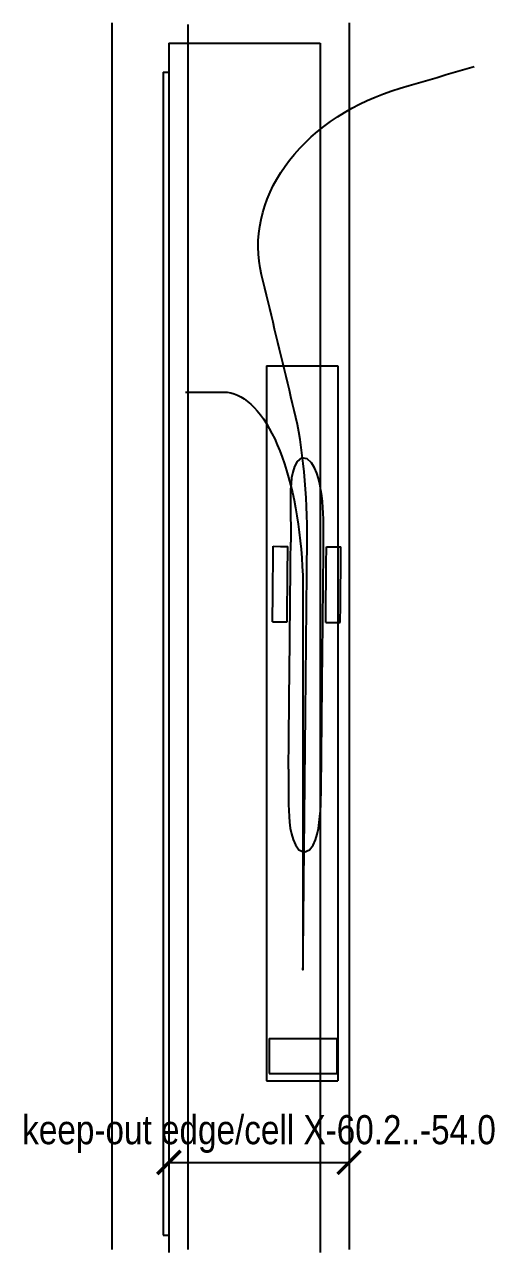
# Model space of a CAD drawing. Header units: metres. Extents: x -65 to 62, y -60 to 37.
# Drawn here: x -65.17 to -48.99, y -27.43 to 14.65 of the extents above; entities that cross this region are included whole.
import ezdxf

# ---------------------------------------------------------------- set-up
doc = ezdxf.new("R2010")
doc.units = ezdxf.units.M
for name, color, linetype in [('AL_Z1.6', 7, 'Continuous'), ('Clip_Slack_Post_B', 7, 'Continuous'), ('Clip_Slack_Saddle_', 7, 'Continuous'), ('COAX_CL_XY', 7, 'Continuous'), ('COAX_CUT', 7, 'Continuous'), ('Vol_Ant_LTE_Main_F', 7, 'Continuous'), ('Vol_Ant_LTE_Main_K', 7, 'Continuous'), ('Vol_Battery', 7, 'Continuous'), ('Vol_Coax_SlackZone', 7, 'Continuous')]:
    doc.layers.add(name, color=color, linetype=linetype)
doc.styles.add('OpenSansCondensed-Light', font='OpenSansCondensed-Light.ttf')
doc.dimstyles.new('EZDXF', dxfattribs={"dimtxt": 0.25, "dimasz": 0.175, "dimexe": 0.375, "dimexo": 0.125, "dimgap": 0.1, "dimtad": 1, "dimlfac": 100, "dimzin": 12, "dimdsep": 46, "dimtxsty": 'OpenSansCondensed-Light', "dimblk": 'ARCHTICK', "dimcen": 2.5, "dimazin": 3, "dimtfac": 0.5, "dimtmove": 2, "dimatfit": 3})

# ---------------------------------------------------------------- blocks, each defined once
blk = doc.blocks.new('_ARCHTICK')
at = {"color": 0, "linetype": 'BYBLOCK', "const_width": 0.15}
blk.add_lwpolyline([(-0.5, -0.5), (0.5, 0.5)], dxfattribs=at)

msp = doc.modelspace()

# ---------------------------------------------------------------- linework, layer by layer
at = {"layer": 'AL_Z1.6'}
for points in [[(-62.1533, -27.5), (-62.1533, -27.3), (-62.1533, -27.1), (-62.1533, -26.9), (-62.1533, -26.7), (-62.1533, -26.5), (-62.1533, -26.3), (-62.1533, -26.1), (-62.1533, -25.9), (-62.1533, -25.7), (-62.1533, -25.5), (-62.1533, -25.3), (-62.1533, -25.1), (-62.1533, -24.9), (-62.1533, -24.7), (-62.1533, -24.5), (-62.1533, -24.3), (-62.1533, -24.1), (-62.1533, -23.9), (-62.1533, -23.7), (-62.1533, -23.5), (-62.1533, -23.3), (-62.1533, -23.1), (-62.1533, -22.9), (-62.1533, -22.7), (-62.1533, -22.5), (-62.1533, -22.3), (-62.1533, -22.1), (-62.1533, -21.9), (-62.1533, -21.7), (-62.1533, -21.5), (-62.1533, -21.3), (-62.1533, -21.1), (-62.1533, -20.9), (-62.1533, -20.7), (-62.1533, -20.5), (-62.1533, -20.3), (-62.1533, -20.1), (-62.1533, -19.9), (-62.1533, -19.7), (-62.1533, -19.5), (-62.1533, -19.3), (-62.1533, -19.1), (-62.1533, -18.9), (-62.1533, -18.7), (-62.1533, -18.5), (-62.1533, -18.3), (-62.1533, -18.1), (-62.1533, -17.9), (-62.1533, -17.7), (-62.1533, -17.5), (-62.1533, -17.3), (-62.1533, -17.1), (-62.1533, -16.9), (-62.1533, -16.7), (-62.1533, -16.5), (-62.1533, -16.3), (-62.1533, -16.1), (-62.1533, -15.9), (-62.1533, -15.7), (-62.1533, -15.5), (-62.1533, -15.3), (-62.1533, -15.1), (-62.1533, -14.9), (-62.1533, -14.7), (-62.1533, -14.5), (-62.1533, -14.3), (-62.1533, -14.1), (-62.1533, -13.9), (-62.1533, -13.7), (-62.1533, -13.5), (-62.1533, -13.3), (-62.1533, -13.1), (-62.1533, -12.9), (-62.1533, -12.7), (-62.1533, -12.5), (-62.1533, -12.3), (-62.1533, -12.1), (-62.1533, -11.9), (-62.1533, -11.7), (-62.1533, -11.5), (-62.1533, -11.3), (-62.1533, -11.1), (-62.1533, -10.9), (-62.1533, -10.7), (-62.1533, -10.5), (-62.1533, -10.3), (-62.1533, -10.1), (-62.1533, -9.9), (-62.1533, -9.7), (-62.1533, -9.5), (-62.1533, -9.3), (-62.1533, -9.1), (-62.1533, -8.9), (-62.1533, -8.7), (-62.1533, -8.5), (-62.1533, -8.3), (-62.1533, -8.1), (-62.1533, -7.9), (-62.1533, -7.7), (-62.1533, -7.5), (-62.1533, -7.3), (-62.1533, -7.1), (-62.1533, -6.9), (-62.1533, -6.7), (-62.1533, -6.5), (-62.1533, -6.3), (-62.1533, -6.1), (-62.1533, -5.9), (-62.1533, -5.7), (-62.1533, -5.5), (-62.1533, -5.3), (-62.1533, -5.1), (-62.1533, -4.9), (-62.1533, -4.7), (-62.1533, -4.5), (-62.1533, -4.3), (-62.1533, -4.1), (-62.1533, -3.9), (-62.1533, -3.7), (-62.1533, -3.5), (-62.1533, -3.3), (-62.1533, -3.1), (-62.1533, -2.9), (-62.1533, -2.7), (-62.1533, -2.5), (-62.1533, -2.3), (-62.1533, -2.1), (-62.1533, -1.9), (-62.1533, -1.7), (-62.1533, -1.5), (-62.1533, -1.3), (-62.1533, -1.1), (-62.1533, -0.9), (-62.1533, -0.7), (-62.1533, -0.5), (-62.1533, -0.3), (-62.1533, -0.1), (-62.1533, 0.1), (-62.1533, 0.3), (-62.1533, 0.5), (-62.1533, 0.7), (-62.1533, 0.9), (-62.1533, 1.1), (-62.1533, 1.3), (-62.1533, 1.5), (-62.1533, 1.7), (-62.1533, 1.9), (-62.1533, 2.1), (-62.1533, 2.3), (-62.1533, 2.5), (-62.1533, 2.7), (-62.1533, 2.9), (-62.1533, 3.1), (-62.1533, 3.3), (-62.1533, 3.5), (-62.1533, 3.7), (-62.1533, 3.9), (-62.1533, 4.1), (-62.1533, 4.3), (-62.1533, 4.5), (-62.1533, 4.7), (-62.1533, 4.9), (-62.1533, 5.1), (-62.1533, 5.3), (-62.1533, 5.5), (-62.1533, 5.7), (-62.1533, 5.9), (-62.1533, 6.1), (-62.1533, 6.3), (-62.1533, 6.5), (-62.1533, 6.7), (-62.1533, 6.9), (-62.1533, 7.1), (-62.1533, 7.3), (-62.1533, 7.5), (-62.1533, 7.7), (-62.1533, 7.9), (-62.1533, 8.1), (-62.1533, 8.3), (-62.1533, 8.5), (-62.1533, 8.7), (-62.1533, 8.9), (-62.1533, 9.1), (-62.1533, 9.3), (-62.1533, 9.5), (-62.1533, 9.7), (-62.1533, 9.9), (-62.1533, 10.1), (-62.1533, 10.3), (-62.1533, 10.5), (-62.1533, 10.7), (-62.1533, 10.9), (-62.1533, 11.1), (-62.1533, 11.3), (-62.1533, 11.5), (-62.1533, 11.7), (-62.1533, 11.9), (-62.1533, 12.1), (-62.1533, 12.3), (-62.1533, 12.5), (-62.1533, 12.7), (-62.1533, 12.9), (-62.1533, 13.1), (-62.1533, 13.3), (-62.1533, 13.5), (-62.1533, 13.7), (-62.1533, 13.9), (-62.1533, 14.1), (-62.1533, 14.3), (-62.1533, 14.5), (-62.1533, 14.7)], [(-59.53852, -27.49289), (-59.53852, -27.29221), (-59.53852, -27.09153), (-59.53852, -26.89085), (-59.53852, -26.69017), (-59.53852, -26.4895), (-59.53852, -26.28882), (-59.53852, -26.08814), (-59.53852, -25.88746), (-59.53852, -25.68678), (-59.53852, -25.48611), (-59.53852, -25.28543), (-59.53852, -25.08475), (-59.53852, -24.88407), (-59.53852, -24.68339), (-59.53852, -24.48272), (-59.53852, -24.28204), (-59.53852, -24.08136), (-59.53852, -23.88068), (-59.53852, -23.68), (-59.53852, -23.47933), (-59.53852, -23.27865), (-59.53852, -23.07797), (-59.53852, -22.87729), (-59.53852, -22.67661), (-59.53852, -22.47594), (-59.53852, -22.27526), (-59.53852, -22.07458), (-59.53852, -21.8739), (-59.53852, -21.67322), (-59.53852, -21.47255), (-59.53852, -21.27187), (-59.53852, -21.07119), (-59.53852, -20.87051), (-59.53852, -20.66983), (-59.53852, -20.46916), (-59.53852, -20.26848), (-59.53852, -20.0678), (-59.53852, -19.86712), (-59.53852, -19.66644), (-59.53852, -19.46577), (-59.53852, -19.26509), (-59.53852, -19.06441), (-59.53852, -18.86373), (-59.53852, -18.66305), (-59.53852, -18.46238), (-59.53852, -18.2617), (-59.53852, -18.06102), (-59.53852, -17.86034), (-59.53852, -17.65966), (-59.53852, -17.45899), (-59.53852, -17.25831), (-59.53852, -17.05763), (-59.53852, -16.85695), (-59.53852, -16.65627), (-59.53852, -16.4556), (-59.53852, -16.25492), (-59.53852, -16.05424), (-59.53852, -15.85356), (-59.53852, -15.65288), (-59.53852, -15.45221), (-59.53852, -15.25153), (-59.53852, -15.05085), (-59.53852, -14.85017), (-59.53852, -14.64949), (-59.53852, -14.44882), (-59.53852, -14.24814), (-59.53852, -14.04746), (-59.53852, -13.84678), (-59.53852, -13.6461), (-59.53852, -13.44543), (-59.53852, -13.24475), (-59.53852, -13.04407), (-59.53852, -12.84339), (-59.53852, -12.64271), (-59.53852, -12.44204), (-59.53852, -12.24136), (-59.53852, -12.04068), (-59.53852, -11.84), (-59.53852, -11.63932), (-59.53852, -11.43865), (-59.53852, -11.23797), (-59.53852, -11.03729), (-59.53852, -10.83661), (-59.53852, -10.63593), (-59.53852, -10.43526), (-59.53852, -10.23458), (-59.53852, -10.0339), (-59.53852, -9.83322), (-59.53852, -9.63254), (-59.53852, -9.43187), (-59.53852, -9.23119), (-59.53852, -9.03051), (-59.53852, -8.82983), (-59.53852, -8.62915), (-59.53852, -8.42848), (-59.53852, -8.2278), (-59.53852, -8.02712), (-59.53852, -7.82644), (-59.53852, -7.62576), (-59.53852, -7.42509), (-59.53852, -7.22441), (-59.53852, -7.02373), (-59.53852, -6.82305), (-59.53852, -6.62237), (-59.53852, -6.4217), (-59.53852, -6.22102), (-59.53852, -6.02034), (-59.53852, -5.81966), (-59.53852, -5.61898), (-59.53852, -5.41831), (-59.53852, -5.21763), (-59.53852, -5.01695), (-59.53852, -4.81627), (-59.53852, -4.61559), (-59.53852, -4.41492), (-59.53852, -4.21424), (-59.53852, -4.01356), (-59.53852, -3.81288), (-59.53852, -3.6122), (-59.53852, -3.41153), (-59.53852, -3.21085), (-59.53852, -3.01017), (-59.53852, -2.80949), (-59.53852, -2.60881), (-59.53852, -2.40814), (-59.53852, -2.20746), (-59.53852, -2.00678), (-59.53852, -1.8061), (-59.53852, -1.60542), (-59.53852, -1.40475), (-59.53852, -1.20407), (-59.53852, -1.00339), (-59.53852, -0.80271), (-59.53852, -0.60203), (-59.53852, -0.40136), (-59.53852, -0.20068), (-59.53852, 0), (-59.53852, 0.20068), (-59.53852, 0.40136), (-59.53852, 0.60203), (-59.53852, 0.80271), (-59.53852, 1.00339), (-59.53852, 1.20407), (-59.53852, 1.40475), (-59.53852, 1.60542), (-59.53852, 1.8061), (-59.53852, 2.00678), (-59.53852, 2.20746), (-59.53852, 2.40814), (-59.53852, 2.60881), (-59.53852, 2.80949), (-59.53852, 3.01017), (-59.53852, 3.21085), (-59.53852, 3.41153), (-59.53852, 3.6122), (-59.53852, 3.81288), (-59.53852, 4.01356), (-59.53852, 4.21424), (-59.53852, 4.41492), (-59.53852, 4.61559), (-59.53852, 4.81627), (-59.53852, 5.01695), (-59.53852, 5.21763), (-59.53852, 5.41831), (-59.53852, 5.61898), (-59.53852, 5.81966), (-59.53852, 6.02034), (-59.53852, 6.22102), (-59.53852, 6.4217), (-59.53852, 6.62237), (-59.53852, 6.82305), (-59.53852, 7.02373), (-59.53852, 7.22441), (-59.53852, 7.42509), (-59.53852, 7.62576), (-59.53852, 7.82644), (-59.53852, 8.02712), (-59.53852, 8.2278), (-59.53852, 8.42848), (-59.53852, 8.62915), (-59.53852, 8.82983), (-59.53852, 9.03051), (-59.53852, 9.23119), (-59.53852, 9.43187), (-59.53852, 9.63254), (-59.53852, 9.83322), (-59.53852, 10.0339), (-59.53852, 10.23458), (-59.53852, 10.43526), (-59.53852, 10.63593), (-59.53852, 10.83661), (-59.53852, 11.03729), (-59.53852, 11.23797), (-59.53852, 11.43865), (-59.53852, 11.63932), (-59.53852, 11.84), (-59.53852, 12.04068), (-59.53852, 12.24136), (-59.53852, 12.44204), (-59.53852, 12.64271), (-59.53852, 12.84339), (-59.53852, 13.04407), (-59.53852, 13.24475), (-59.53852, 13.44543), (-59.53852, 13.6461), (-59.53852, 13.84678), (-59.53852, 14.04746), (-59.53852, 14.24814), (-59.53852, 14.44882), (-59.53852, 14.64949)]]:
    msp.add_lwpolyline(points, dxfattribs=at)
at = {"layer": 'Clip_Slack_Post_B'}
for points in [[(-56.7524, -20.2408), (-56.7524, -20.4808), (-56.7524, -20.7208), (-56.7524, -20.9608), (-56.7524, -21.2008), (-56.7524, -21.4408)], [(-56.7524, -20.2408), (-56.54058, -20.2408), (-56.32876, -20.2408), (-56.11695, -20.2408), (-55.90513, -20.2408), (-55.69331, -20.2408), (-55.48149, -20.2408), (-55.26967, -20.2408), (-55.05785, -20.2408), (-54.84604, -20.2408), (-54.63422, -20.2408), (-54.4224, -20.2408)], [(-54.4224, -20.2408), (-54.4224, -20.4808), (-54.4224, -20.7208), (-54.4224, -20.9608), (-54.4224, -21.2008), (-54.4224, -21.4408)], [(-56.7524, -21.4408), (-56.54058, -21.4408), (-56.32876, -21.4408), (-56.11695, -21.4408), (-55.90513, -21.4408), (-55.69331, -21.4408), (-55.48149, -21.4408), (-55.26967, -21.4408), (-55.05785, -21.4408), (-54.84604, -21.4408), (-54.63422, -21.4408), (-54.4224, -21.4408)]]:
    msp.add_lwpolyline(points, dxfattribs=at)
at = {"layer": 'Clip_Slack_Saddle_'}
for points in [[(-56.63509, -5.90442), (-56.63313, -5.70443), (-56.63117, -5.50444), (-56.62921, -5.30445), (-56.62725, -5.10446), (-56.62529, -4.90447), (-56.62333, -4.70448), (-56.62137, -4.50449), (-56.61941, -4.3045), (-56.61745, -4.10451), (-56.61549, -3.90452), (-56.61353, -3.70453), (-56.61157, -3.50454), (-56.60961, -3.30455)], [(-56.60961, -3.30455), (-56.35962, -3.307), (-56.10963, -3.30945)], [(-56.13512, -5.90932), (-56.13316, -5.70933), (-56.1312, -5.50934), (-56.12924, -5.30935), (-56.12728, -5.10936), (-56.12532, -4.90937), (-56.12335, -4.70938), (-56.12139, -4.50939), (-56.11943, -4.3094), (-56.11747, -4.10941), (-56.11551, -3.90942), (-56.11355, -3.70943), (-56.11159, -3.50944), (-56.10963, -3.30945)], [(-54.80518, -5.92236), (-54.80322, -5.72237), (-54.80126, -5.52238), (-54.7993, -5.32239), (-54.79734, -5.1224), (-54.79538, -4.92241), (-54.79342, -4.72242), (-54.79146, -4.52243), (-54.7895, -4.32244), (-54.78754, -4.12245), (-54.78558, -3.92246), (-54.78362, -3.72247), (-54.78165, -3.52248), (-54.77969, -3.32249)], [(-54.77969, -3.32249), (-54.52971, -3.32494), (-54.27972, -3.32739)], [(-54.30521, -5.92726), (-54.30325, -5.72727), (-54.30129, -5.52728), (-54.29932, -5.32729), (-54.29736, -5.1273), (-54.2954, -4.92731), (-54.29344, -4.72732), (-54.29148, -4.52733), (-54.28952, -4.32734), (-54.28756, -4.12735), (-54.2856, -3.92736), (-54.28364, -3.72737), (-54.28168, -3.52738), (-54.27972, -3.32739)], [(-56.63509, -5.90442), (-56.38511, -5.90687), (-56.13512, -5.90932)], [(-54.80518, -5.92236), (-54.55519, -5.92481), (-54.30521, -5.92726)]]:
    msp.add_lwpolyline(points, dxfattribs=at)
at = {"layer": 'COAX_CL_XY'}
msp.add_lwpolyline([(-59.63, 2), (-59.51031, 2), (-59.39062, 2), (-59.27094, 2), (-59.15125, 2), (-59.03156, 2), (-58.91187, 2), (-58.79218, 2), (-58.6725, 2), (-58.55281, 2), (-58.43312, 2), (-58.31343, 2), (-58.19453, 1.99343), (-58.07584, 1.97374), (-57.95761, 1.94097), (-57.84006, 1.89517), (-57.72341, 1.83644), (-57.60788, 1.76489), (-57.4937, 1.68065), (-57.38107, 1.58388), (-57.27023, 1.47477), (-57.16136, 1.35352), (-57.05469, 1.22037), (-56.95042, 1.07558), (-56.84874, 0.9194), (-56.74984, 0.75215), (-56.65393, 0.57414), (-56.56117, 0.38571), (-56.47175, 0.18721), (-56.38584, -0.02096), (-56.30359, -0.23843), (-56.22517, -0.46477), (-56.15073, -0.69955), (-56.0804, -0.94232), (-56.01432, -1.19263), (-55.95262, -1.45), (-55.89541, -1.71393), (-55.84281, -1.98393), (-55.79491, -2.25948), (-55.7518, -2.54006), (-55.71357, -2.82513), (-55.68029, -3.11415), (-55.65202, -3.40657), (-55.62881, -3.70183), (-55.61072, -3.99937), (-55.59777, -4.29863), (-55.58999, -4.59903), (-55.5874, -4.9), (-55.5874, -5.20379), (-55.5874, -5.50758), (-55.5874, -5.81137), (-55.5874, -6.11516), (-55.5874, -6.41895), (-55.5874, -6.72274), (-55.5874, -7.02653), (-55.5874, -7.33032), (-55.5874, -7.63411), (-55.5874, -7.9379), (-55.5874, -8.24169), (-55.5874, -8.54548), (-55.5874, -8.84927), (-55.5874, -9.15306), (-55.5874, -9.45685), (-55.5874, -9.76064), (-55.5874, -10.06443), (-55.5874, -10.36822), (-55.5874, -10.67201), (-55.5874, -10.9758), (-55.5874, -11.27677), (-55.5874, -11.57717), (-55.5874, -11.87643), (-55.5874, -12.17397), (-55.5874, -12.46923), (-55.5874, -12.76165), (-55.5874, -13.05067), (-55.5874, -13.33574), (-55.5874, -13.61632), (-55.5874, -13.89187), (-55.5874, -14.16187), (-55.5874, -14.4258), (-55.5874, -14.68317), (-55.5874, -14.93348), (-55.5874, -15.17625), (-55.5874, -15.41103), (-55.5874, -15.63737), (-55.5874, -15.85484), (-55.5874, -16.06301), (-55.5874, -16.26151), (-55.5874, -16.44994), (-55.5874, -16.62795), (-55.5874, -16.7952), (-55.5874, -16.95138), (-55.5874, -17.09617), (-55.5874, -17.22932), (-55.5874, -17.35057), (-55.5874, -17.45968), (-55.5874, -17.55645), (-55.5874, -17.64069), (-55.5874, -17.71224), (-55.5874, -17.77097), (-55.5874, -17.81677), (-55.5874, -17.84954), (-55.5874, -17.86923), (-55.5874, -17.8758), (-55.5874, -17.8758), (-55.58734, -17.86923), (-55.58714, -17.84954), (-55.58682, -17.81677), (-55.58637, -17.77098), (-55.5858, -17.71225), (-55.5851, -17.6407), (-55.58427, -17.55646), (-55.58332, -17.4597), (-55.58225, -17.35059), (-55.58106, -17.22935), (-55.57976, -17.09621), (-55.57834, -16.95142), (-55.57681, -16.79525), (-55.57517, -16.62801), (-55.57342, -16.45001), (-55.57157, -16.26158), (-55.56963, -16.0631), (-55.56759, -15.85493), (-55.56546, -15.63748), (-55.56324, -15.41115), (-55.56094, -15.17638), (-55.55856, -14.93362), (-55.5561, -14.68332), (-55.55358, -14.42597), (-55.55099, -14.16204), (-55.54835, -13.89206), (-55.54564, -13.61652), (-55.54289, -13.33596), (-55.5401, -13.0509), (-55.53727, -12.7619), (-55.5344, -12.46949), (-55.5315, -12.17425), (-55.52859, -11.87672), (-55.52565, -11.57748), (-55.52271, -11.27709), (-55.51976, -10.97613), (-55.51681, -10.6757), (-55.51387, -10.37526), (-55.51092, -10.07483), (-55.50798, -9.7744), (-55.50503, -9.47396), (-55.50209, -9.17353), (-55.49914, -8.87309), (-55.4962, -8.57266), (-55.49325, -8.27223), (-55.49031, -7.97179), (-55.48736, -7.67136), (-55.48442, -7.37092), (-55.48147, -7.07049), (-55.47852, -6.77006), (-55.47558, -6.46962), (-55.47263, -6.16919), (-55.46969, -5.86875), (-55.46674, -5.56832), (-55.4638, -5.26789), (-55.46085, -4.96745), (-55.45791, -4.66702), (-55.45496, -4.36658), (-55.45202, -4.06615), (-55.44907, -3.76572), (-55.44613, -3.46528), (-55.44318, -3.16485), (-55.44215, -2.85645), (-55.44511, -2.54863), (-55.45205, -2.24201), (-55.46297, -1.93719), (-55.47783, -1.63478), (-55.4966, -1.33539), (-55.51926, -1.03962), (-55.54575, -0.74806), (-55.57603, -0.46129), (-55.61003, -0.17988), (-55.64768, 0.0956), (-55.6889, 0.3646), (-55.73363, 0.62659), (-55.78176, 0.88104), (-55.8332, 1.12744), (-55.88785, 1.3653), (-55.94411, 1.59892), (-56.00038, 1.83254), (-56.05664, 2.06617), (-56.1129, 2.29979), (-56.16916, 2.53341), (-56.22543, 2.76703), (-56.28169, 3.00065), (-56.33795, 3.23427), (-56.39421, 3.46789), (-56.45048, 3.70152), (-56.50674, 3.93514), (-56.563, 4.16876), (-56.61926, 4.40238), (-56.67553, 4.636), (-56.73179, 4.86962), (-56.78805, 5.10324), (-56.84431, 5.33687), (-56.90058, 5.57049), (-56.95684, 5.80411), (-57.0131, 6.03773), (-57.06215, 6.27023), (-57.09785, 6.50496), (-57.12014, 6.74147), (-57.12897, 6.97929), (-57.12433, 7.21796), (-57.10623, 7.45701), (-57.07469, 7.69597), (-57.02979, 7.93437), (-56.97161, 8.17174), (-56.90027, 8.40762), (-56.8159, 8.64155), (-56.71867, 8.87307), (-56.60877, 9.10171), (-56.48642, 9.32705), (-56.35186, 9.54863), (-56.20535, 9.76601), (-56.04717, 9.97878), (-55.87764, 10.18651), (-55.6971, 10.3888), (-55.50588, 10.58525), (-55.30438, 10.77548), (-55.09298, 10.95911), (-54.8721, 11.13578), (-54.64217, 11.30515), (-54.40365, 11.46689), (-54.15699, 11.62067), (-53.90269, 11.76619), (-53.64125, 11.90318), (-53.37317, 12.03135), (-53.09898, 12.15047), (-52.81922, 12.26029), (-52.53444, 12.36061), (-52.24519, 12.45122), (-51.92704, 12.54482), (-51.60889, 12.63841), (-51.29074, 12.73201), (-50.9726, 12.82561), (-50.65445, 12.91921), (-50.3363, 13.0128), (-50.01815, 13.1064), (-49.7, 13.2)], dxfattribs=at)
at = {"layer": 'COAX_CUT'}
for points in [[(-54.87821, -3.17039), (-54.87707, -2.96988), (-54.87767, -2.76937), (-54.88024, -2.56888), (-54.88515, -2.36843), (-54.89294, -2.16808), (-54.90429, -1.96789), (-54.92007, -1.76801), (-54.94132, -1.56864), (-54.96935, -1.37011), (-55.00581, -1.17296), (-55.05287, -0.97809), (-55.11361, -0.78706), (-55.19269, -0.60293), (-55.29806, -0.43269), (-55.44427, -0.29724), (-55.6367, -0.26793), (-55.79226, -0.38892), (-55.88486, -0.56609), (-55.94163, -0.75823), (-55.97716, -0.9555), (-55.99893, -1.1548), (-56.01135, -1.35491), (-56.01734, -1.55532), (-56.01899, -1.75582), (-56.0179, -1.95633), (-56.0153, -2.15682), (-56.01221, -2.35731), (-56.00942, -2.5578), (-56.00756, -2.7583), (-56.00704, -2.9588), (-56.00815, -3.15931)], [(-56.08473, -10.97059), (-56.08277, -10.7703), (-56.0808, -10.57001), (-56.07884, -10.36972), (-56.07688, -10.16944), (-56.07491, -9.96915), (-56.07295, -9.76886), (-56.07099, -9.56857), (-56.06902, -9.36828), (-56.06706, -9.16799), (-56.0651, -8.9677), (-56.06313, -8.76741), (-56.06117, -8.56712), (-56.05921, -8.36683), (-56.05724, -8.16654), (-56.05528, -7.96625), (-56.05332, -7.76596), (-56.05135, -7.56567), (-56.04939, -7.36538), (-56.04742, -7.1651), (-56.04546, -6.96481), (-56.0435, -6.76452), (-56.04153, -6.56423), (-56.03957, -6.36394), (-56.03761, -6.16365), (-56.03564, -5.96336), (-56.03368, -5.76307), (-56.03172, -5.56278), (-56.02975, -5.36249), (-56.02779, -5.1622), (-56.02583, -4.96191), (-56.02386, -4.76162), (-56.0219, -4.56133), (-56.01993, -4.36104), (-56.01797, -4.16076), (-56.01601, -3.96047), (-56.01404, -3.76018), (-56.01208, -3.55989), (-56.01012, -3.3596), (-56.00815, -3.15931)], [(-54.95479, -10.98167), (-54.95282, -10.78138), (-54.95086, -10.58109), (-54.9489, -10.3808), (-54.94693, -10.18051), (-54.94497, -9.98022), (-54.943, -9.77993), (-54.94104, -9.57964), (-54.93908, -9.37936), (-54.93711, -9.17907), (-54.93515, -8.97878), (-54.93319, -8.77849), (-54.93122, -8.5782), (-54.92926, -8.37791), (-54.9273, -8.17762), (-54.92533, -7.97733), (-54.92337, -7.77704), (-54.92141, -7.57675), (-54.91944, -7.37646), (-54.91748, -7.17617), (-54.91552, -6.97588), (-54.91355, -6.77559), (-54.91159, -6.5753), (-54.90962, -6.37502), (-54.90766, -6.17473), (-54.9057, -5.97444), (-54.90373, -5.77415), (-54.90177, -5.57386), (-54.89981, -5.37357), (-54.89784, -5.17328), (-54.89588, -4.97299), (-54.89392, -4.7727), (-54.89195, -4.57241), (-54.88999, -4.37212), (-54.88803, -4.17183), (-54.88606, -3.97154), (-54.8841, -3.77125), (-54.88214, -3.57096), (-54.88017, -3.37068), (-54.87821, -3.17039)], [(-56.08473, -10.97059), (-56.08672, -11.17379), (-56.08859, -11.37698), (-56.09007, -11.58018), (-56.09068, -11.78338), (-56.08977, -11.98658), (-56.08648, -12.18975), (-56.07974, -12.39284), (-56.0682, -12.59571), (-56.05016, -12.7981), (-56.02336, -12.9995), (-55.98466, -13.19894), (-55.92928, -13.39436), (-55.84913, -13.58084), (-55.7287, -13.74342), (-55.54769, -13.82489), (-55.36511, -13.74698), (-55.24152, -13.58679), (-55.15773, -13.40193), (-55.09852, -13.20763), (-55.05592, -13.00899), (-55.02518, -12.80814), (-55.00317, -12.60615), (-54.98766, -12.40355), (-54.97694, -12.20063), (-54.96967, -11.99756), (-54.96477, -11.79442), (-54.9614, -11.59124), (-54.9589, -11.38805), (-54.95679, -11.18486), (-54.95479, -10.98167)]]:
    msp.add_lwpolyline(points, dxfattribs=at)
at = {"layer": 'Vol_Ant_LTE_Main_F'}
for points in [[(-60.4, 13), (-60.4, 12.8), (-60.4, 12.6), (-60.4, 12.4), (-60.4, 12.2), (-60.4, 12), (-60.4, 11.8), (-60.4, 11.6), (-60.4, 11.4), (-60.4, 11.2), (-60.4, 11), (-60.4, 10.8), (-60.4, 10.6), (-60.4, 10.4), (-60.4, 10.2), (-60.4, 10), (-60.4, 9.8), (-60.4, 9.6), (-60.4, 9.4), (-60.4, 9.2), (-60.4, 9), (-60.4, 8.8), (-60.4, 8.6), (-60.4, 8.4), (-60.4, 8.2), (-60.4, 8), (-60.4, 7.8), (-60.4, 7.6), (-60.4, 7.4), (-60.4, 7.2), (-60.4, 7), (-60.4, 6.8), (-60.4, 6.6), (-60.4, 6.4), (-60.4, 6.2), (-60.4, 6), (-60.4, 5.8), (-60.4, 5.6), (-60.4, 5.4), (-60.4, 5.2), (-60.4, 5), (-60.4, 4.8), (-60.4, 4.6), (-60.4, 4.4), (-60.4, 4.2), (-60.4, 4), (-60.4, 3.8), (-60.4, 3.6), (-60.4, 3.4), (-60.4, 3.2), (-60.4, 3), (-60.4, 2.8), (-60.4, 2.6), (-60.4, 2.4), (-60.4, 2.2), (-60.4, 2), (-60.4, 1.8), (-60.4, 1.6), (-60.4, 1.4), (-60.4, 1.2), (-60.4, 1), (-60.4, 0.8), (-60.4, 0.6), (-60.4, 0.4), (-60.4, 0.2), (-60.4, 0), (-60.4, -0.2), (-60.4, -0.4), (-60.4, -0.6), (-60.4, -0.8), (-60.4, -1), (-60.4, -1.2), (-60.4, -1.4), (-60.4, -1.6), (-60.4, -1.8), (-60.4, -2), (-60.4, -2.2), (-60.4, -2.4), (-60.4, -2.6), (-60.4, -2.8), (-60.4, -3), (-60.4, -3.2), (-60.4, -3.4), (-60.4, -3.6), (-60.4, -3.8), (-60.4, -4), (-60.4, -4.2), (-60.4, -4.4), (-60.4, -4.6), (-60.4, -4.8), (-60.4, -5), (-60.4, -5.2), (-60.4, -5.4), (-60.4, -5.6), (-60.4, -5.8), (-60.4, -6), (-60.4, -6.2), (-60.4, -6.4), (-60.4, -6.6), (-60.4, -6.8), (-60.4, -7), (-60.4, -7.2), (-60.4, -7.4), (-60.4, -7.6), (-60.4, -7.8), (-60.4, -8), (-60.4, -8.2), (-60.4, -8.4), (-60.4, -8.6), (-60.4, -8.8), (-60.4, -9), (-60.4, -9.2), (-60.4, -9.4), (-60.4, -9.6), (-60.4, -9.8), (-60.4, -10), (-60.4, -10.2), (-60.4, -10.4), (-60.4, -10.6), (-60.4, -10.8), (-60.4, -11), (-60.4, -11.2), (-60.4, -11.4), (-60.4, -11.6), (-60.4, -11.8), (-60.4, -12), (-60.4, -12.2), (-60.4, -12.4), (-60.4, -12.6), (-60.4, -12.8), (-60.4, -13), (-60.4, -13.2), (-60.4, -13.4), (-60.4, -13.6), (-60.4, -13.8), (-60.4, -14), (-60.4, -14.2), (-60.4, -14.4), (-60.4, -14.6), (-60.4, -14.8), (-60.4, -15), (-60.4, -15.2), (-60.4, -15.4), (-60.4, -15.6), (-60.4, -15.8), (-60.4, -16), (-60.4, -16.2), (-60.4, -16.4), (-60.4, -16.6), (-60.4, -16.8), (-60.4, -17), (-60.4, -17.2), (-60.4, -17.4), (-60.4, -17.6), (-60.4, -17.8), (-60.4, -18), (-60.4, -18.2), (-60.4, -18.4), (-60.4, -18.6), (-60.4, -18.8), (-60.4, -19), (-60.4, -19.2), (-60.4, -19.4), (-60.4, -19.6), (-60.4, -19.8), (-60.4, -20), (-60.4, -20.2), (-60.4, -20.4), (-60.4, -20.6), (-60.4, -20.8), (-60.4, -21), (-60.4, -21.2), (-60.4, -21.4), (-60.4, -21.6), (-60.4, -21.8), (-60.4, -22), (-60.4, -22.2), (-60.4, -22.4), (-60.4, -22.6), (-60.4, -22.8), (-60.4, -23), (-60.4, -23.2), (-60.4, -23.4), (-60.4, -23.6), (-60.4, -23.8), (-60.4, -24), (-60.4, -24.2), (-60.4, -24.4), (-60.4, -24.6), (-60.4, -24.8), (-60.4, -25), (-60.4, -25.2), (-60.4, -25.4), (-60.4, -25.6), (-60.4, -25.8), (-60.4, -26), (-60.4, -26.2), (-60.4, -26.4), (-60.4, -26.6), (-60.4, -26.8), (-60.4, -27)], [(-60.4, 13), (-60.2, 13)], [(-60.2, 13), (-60.2, 12.8), (-60.2, 12.6), (-60.2, 12.4), (-60.2, 12.2), (-60.2, 12), (-60.2, 11.8), (-60.2, 11.6), (-60.2, 11.4), (-60.2, 11.2), (-60.2, 11), (-60.2, 10.8), (-60.2, 10.6), (-60.2, 10.4), (-60.2, 10.2), (-60.2, 10), (-60.2, 9.8), (-60.2, 9.6), (-60.2, 9.4), (-60.2, 9.2), (-60.2, 9), (-60.2, 8.8), (-60.2, 8.6), (-60.2, 8.4), (-60.2, 8.2), (-60.2, 8), (-60.2, 7.8), (-60.2, 7.6), (-60.2, 7.4), (-60.2, 7.2), (-60.2, 7), (-60.2, 6.8), (-60.2, 6.6), (-60.2, 6.4), (-60.2, 6.2), (-60.2, 6), (-60.2, 5.8), (-60.2, 5.6), (-60.2, 5.4), (-60.2, 5.2), (-60.2, 5), (-60.2, 4.8), (-60.2, 4.6), (-60.2, 4.4), (-60.2, 4.2), (-60.2, 4), (-60.2, 3.8), (-60.2, 3.6), (-60.2, 3.4), (-60.2, 3.2), (-60.2, 3), (-60.2, 2.8), (-60.2, 2.6), (-60.2, 2.4), (-60.2, 2.2), (-60.2, 2), (-60.2, 1.8), (-60.2, 1.6), (-60.2, 1.4), (-60.2, 1.2), (-60.2, 1), (-60.2, 0.8), (-60.2, 0.6), (-60.2, 0.4), (-60.2, 0.2), (-60.2, 0), (-60.2, -0.2), (-60.2, -0.4), (-60.2, -0.6), (-60.2, -0.8), (-60.2, -1), (-60.2, -1.2), (-60.2, -1.4), (-60.2, -1.6), (-60.2, -1.8), (-60.2, -2), (-60.2, -2.2), (-60.2, -2.4), (-60.2, -2.6), (-60.2, -2.8), (-60.2, -3), (-60.2, -3.2), (-60.2, -3.4), (-60.2, -3.6), (-60.2, -3.8), (-60.2, -4), (-60.2, -4.2), (-60.2, -4.4), (-60.2, -4.6), (-60.2, -4.8), (-60.2, -5), (-60.2, -5.2), (-60.2, -5.4), (-60.2, -5.6), (-60.2, -5.8), (-60.2, -6), (-60.2, -6.2), (-60.2, -6.4), (-60.2, -6.6), (-60.2, -6.8), (-60.2, -7), (-60.2, -7.2), (-60.2, -7.4), (-60.2, -7.6), (-60.2, -7.8), (-60.2, -8), (-60.2, -8.2), (-60.2, -8.4), (-60.2, -8.6), (-60.2, -8.8), (-60.2, -9), (-60.2, -9.2), (-60.2, -9.4), (-60.2, -9.6), (-60.2, -9.8), (-60.2, -10), (-60.2, -10.2), (-60.2, -10.4), (-60.2, -10.6), (-60.2, -10.8), (-60.2, -11), (-60.2, -11.2), (-60.2, -11.4), (-60.2, -11.6), (-60.2, -11.8), (-60.2, -12), (-60.2, -12.2), (-60.2, -12.4), (-60.2, -12.6), (-60.2, -12.8), (-60.2, -13), (-60.2, -13.2), (-60.2, -13.4), (-60.2, -13.6), (-60.2, -13.8), (-60.2, -14), (-60.2, -14.2), (-60.2, -14.4), (-60.2, -14.6), (-60.2, -14.8), (-60.2, -15), (-60.2, -15.2), (-60.2, -15.4), (-60.2, -15.6), (-60.2, -15.8), (-60.2, -16), (-60.2, -16.2), (-60.2, -16.4), (-60.2, -16.6), (-60.2, -16.8), (-60.2, -17), (-60.2, -17.2), (-60.2, -17.4), (-60.2, -17.6), (-60.2, -17.8), (-60.2, -18), (-60.2, -18.2), (-60.2, -18.4), (-60.2, -18.6), (-60.2, -18.8), (-60.2, -19), (-60.2, -19.2), (-60.2, -19.4), (-60.2, -19.6), (-60.2, -19.8), (-60.2, -20), (-60.2, -20.2), (-60.2, -20.4), (-60.2, -20.6), (-60.2, -20.8), (-60.2, -21), (-60.2, -21.2), (-60.2, -21.4), (-60.2, -21.6), (-60.2, -21.8), (-60.2, -22), (-60.2, -22.2), (-60.2, -22.4), (-60.2, -22.6), (-60.2, -22.8), (-60.2, -23), (-60.2, -23.2), (-60.2, -23.4), (-60.2, -23.6), (-60.2, -23.8), (-60.2, -24), (-60.2, -24.2), (-60.2, -24.4), (-60.2, -24.6), (-60.2, -24.8), (-60.2, -25), (-60.2, -25.2), (-60.2, -25.4), (-60.2, -25.6), (-60.2, -25.8), (-60.2, -26), (-60.2, -26.2), (-60.2, -26.4), (-60.2, -26.6), (-60.2, -26.8), (-60.2, -27)], [(-60.4, -27), (-60.2, -27)]]:
    msp.add_lwpolyline(points, dxfattribs=at)
at = {"layer": 'Vol_Ant_LTE_Main_K'}
for points in [[(-60.2, 14), (-60.2, 13.8), (-60.2, 13.6), (-60.2, 13.4), (-60.2, 13.2), (-60.2, 13), (-60.2, 12.8), (-60.2, 12.6), (-60.2, 12.4), (-60.2, 12.2), (-60.2, 12), (-60.2, 11.8), (-60.2, 11.6), (-60.2, 11.4), (-60.2, 11.2), (-60.2, 11), (-60.2, 10.8), (-60.2, 10.6), (-60.2, 10.4), (-60.2, 10.2), (-60.2, 10), (-60.2, 9.8), (-60.2, 9.6), (-60.2, 9.4), (-60.2, 9.2), (-60.2, 9), (-60.2, 8.8), (-60.2, 8.6), (-60.2, 8.4), (-60.2, 8.2), (-60.2, 8), (-60.2, 7.8), (-60.2, 7.6), (-60.2, 7.4), (-60.2, 7.2), (-60.2, 7), (-60.2, 6.8), (-60.2, 6.6), (-60.2, 6.4), (-60.2, 6.2), (-60.2, 6), (-60.2, 5.8), (-60.2, 5.6), (-60.2, 5.4), (-60.2, 5.2), (-60.2, 5), (-60.2, 4.8), (-60.2, 4.6), (-60.2, 4.4), (-60.2, 4.2), (-60.2, 4), (-60.2, 3.8), (-60.2, 3.6), (-60.2, 3.4), (-60.2, 3.2), (-60.2, 3), (-60.2, 2.8), (-60.2, 2.6), (-60.2, 2.4), (-60.2, 2.2), (-60.2, 2), (-60.2, 1.8), (-60.2, 1.6), (-60.2, 1.4), (-60.2, 1.2), (-60.2, 1), (-60.2, 0.8), (-60.2, 0.6), (-60.2, 0.4), (-60.2, 0.2), (-60.2, 0), (-60.2, -0.2), (-60.2, -0.4), (-60.2, -0.6), (-60.2, -0.8), (-60.2, -1), (-60.2, -1.2), (-60.2, -1.4), (-60.2, -1.6), (-60.2, -1.8), (-60.2, -2), (-60.2, -2.2), (-60.2, -2.4), (-60.2, -2.6), (-60.2, -2.8), (-60.2, -3), (-60.2, -3.2), (-60.2, -3.4), (-60.2, -3.6), (-60.2, -3.8), (-60.2, -4), (-60.2, -4.2), (-60.2, -4.4), (-60.2, -4.6), (-60.2, -4.8), (-60.2, -5), (-60.2, -5.2), (-60.2, -5.4), (-60.2, -5.6), (-60.2, -5.8), (-60.2, -6), (-60.2, -6.2), (-60.2, -6.4), (-60.2, -6.6), (-60.2, -6.8), (-60.2, -7), (-60.2, -7.2), (-60.2, -7.4), (-60.2, -7.6), (-60.2, -7.8), (-60.2, -8), (-60.2, -8.2), (-60.2, -8.4), (-60.2, -8.6), (-60.2, -8.8), (-60.2, -9), (-60.2, -9.2), (-60.2, -9.4), (-60.2, -9.6), (-60.2, -9.8), (-60.2, -10), (-60.2, -10.2), (-60.2, -10.4), (-60.2, -10.6), (-60.2, -10.8), (-60.2, -11), (-60.2, -11.2), (-60.2, -11.4), (-60.2, -11.6), (-60.2, -11.8), (-60.2, -12), (-60.2, -12.2), (-60.2, -12.4), (-60.2, -12.6), (-60.2, -12.8), (-60.2, -13), (-60.2, -13.2), (-60.2, -13.4), (-60.2, -13.6), (-60.2, -13.8), (-60.2, -14), (-60.2, -14.2), (-60.2, -14.4), (-60.2, -14.6), (-60.2, -14.8), (-60.2, -15), (-60.2, -15.2), (-60.2, -15.4), (-60.2, -15.6), (-60.2, -15.8), (-60.2, -16), (-60.2, -16.2), (-60.2, -16.4), (-60.2, -16.6), (-60.2, -16.8), (-60.2, -17), (-60.2, -17.2), (-60.2, -17.4), (-60.2, -17.6), (-60.2, -17.8), (-60.2, -18), (-60.2, -18.2), (-60.2, -18.4), (-60.2, -18.6), (-60.2, -18.8), (-60.2, -19), (-60.2, -19.2), (-60.2, -19.4), (-60.2, -19.6), (-60.2, -19.8), (-60.2, -20), (-60.2, -20.2), (-60.2, -20.4), (-60.2, -20.6), (-60.2, -20.8), (-60.2, -21), (-60.2, -21.2), (-60.2, -21.4), (-60.2, -21.6), (-60.2, -21.8), (-60.2, -22), (-60.2, -22.2), (-60.2, -22.4), (-60.2, -22.6), (-60.2, -22.8), (-60.2, -23), (-60.2, -23.2), (-60.2, -23.4), (-60.2, -23.6), (-60.2, -23.8), (-60.2, -24), (-60.2, -24.2), (-60.2, -24.4), (-60.2, -24.6), (-60.2, -24.8), (-60.2, -25), (-60.2, -25.2), (-60.2, -25.4), (-60.2, -25.6), (-60.2, -25.8), (-60.2, -26), (-60.2, -26.2), (-60.2, -26.4), (-60.2, -26.6), (-60.2, -26.8), (-60.2, -27), (-60.2, -27.2), (-60.2, -27.4), (-60.2, -27.6)], [(-60.2, 14), (-60, 14), (-59.8, 14), (-59.6, 14), (-59.4, 14), (-59.2, 14), (-59, 14), (-58.8, 14), (-58.6, 14), (-58.4, 14), (-58.2, 14), (-58, 14), (-57.8, 14), (-57.6, 14), (-57.4, 14), (-57.2, 14), (-57, 14), (-56.8, 14), (-56.6, 14), (-56.4, 14), (-56.2, 14), (-56, 14), (-55.8, 14), (-55.6, 14), (-55.4, 14), (-55.2, 14), (-55, 14)], [(-55, 14), (-55, 13.8), (-55, 13.6), (-55, 13.4), (-55, 13.2), (-55, 13), (-55, 12.8), (-55, 12.6), (-55, 12.4), (-55, 12.2), (-55, 12), (-55, 11.8), (-55, 11.6), (-55, 11.4), (-55, 11.2), (-55, 11), (-55, 10.8), (-55, 10.6), (-55, 10.4), (-55, 10.2), (-55, 10), (-55, 9.8), (-55, 9.6), (-55, 9.4), (-55, 9.2), (-55, 9), (-55, 8.8), (-55, 8.6), (-55, 8.4), (-55, 8.2), (-55, 8), (-55, 7.8), (-55, 7.6), (-55, 7.4), (-55, 7.2), (-55, 7), (-55, 6.8), (-55, 6.6), (-55, 6.4), (-55, 6.2), (-55, 6), (-55, 5.8), (-55, 5.6), (-55, 5.4), (-55, 5.2), (-55, 5), (-55, 4.8), (-55, 4.6), (-55, 4.4), (-55, 4.2), (-55, 4), (-55, 3.8), (-55, 3.6), (-55, 3.4), (-55, 3.2), (-55, 3), (-55, 2.8), (-55, 2.6), (-55, 2.4), (-55, 2.2), (-55, 2), (-55, 1.8), (-55, 1.6), (-55, 1.4), (-55, 1.2), (-55, 1), (-55, 0.8), (-55, 0.6), (-55, 0.4), (-55, 0.2), (-55, 0), (-55, -0.2), (-55, -0.4), (-55, -0.6), (-55, -0.8), (-55, -1), (-55, -1.2), (-55, -1.4), (-55, -1.6), (-55, -1.8), (-55, -2), (-55, -2.2), (-55, -2.4), (-55, -2.6), (-55, -2.8), (-55, -3), (-55, -3.2), (-55, -3.4), (-55, -3.6), (-55, -3.8), (-55, -4), (-55, -4.2), (-55, -4.4), (-55, -4.6), (-55, -4.8), (-55, -5), (-55, -5.2), (-55, -5.4), (-55, -5.6), (-55, -5.8), (-55, -6), (-55, -6.2), (-55, -6.4), (-55, -6.6), (-55, -6.8), (-55, -7), (-55, -7.2), (-55, -7.4), (-55, -7.6), (-55, -7.8), (-55, -8), (-55, -8.2), (-55, -8.4), (-55, -8.6), (-55, -8.8), (-55, -9), (-55, -9.2), (-55, -9.4), (-55, -9.6), (-55, -9.8), (-55, -10), (-55, -10.2), (-55, -10.4), (-55, -10.6), (-55, -10.8), (-55, -11), (-55, -11.2), (-55, -11.4), (-55, -11.6), (-55, -11.8), (-55, -12), (-55, -12.2), (-55, -12.4), (-55, -12.6), (-55, -12.8), (-55, -13), (-55, -13.2), (-55, -13.4), (-55, -13.6), (-55, -13.8), (-55, -14), (-55, -14.2), (-55, -14.4), (-55, -14.6), (-55, -14.8), (-55, -15), (-55, -15.2), (-55, -15.4), (-55, -15.6), (-55, -15.8), (-55, -16), (-55, -16.2), (-55, -16.4), (-55, -16.6), (-55, -16.8), (-55, -17), (-55, -17.2), (-55, -17.4), (-55, -17.6), (-55, -17.8), (-55, -18), (-55, -18.2), (-55, -18.4), (-55, -18.6), (-55, -18.8), (-55, -19), (-55, -19.2), (-55, -19.4), (-55, -19.6), (-55, -19.8), (-55, -20), (-55, -20.2), (-55, -20.4), (-55, -20.6), (-55, -20.8), (-55, -21), (-55, -21.2), (-55, -21.4), (-55, -21.6), (-55, -21.8), (-55, -22), (-55, -22.2), (-55, -22.4), (-55, -22.6), (-55, -22.8), (-55, -23), (-55, -23.2), (-55, -23.4), (-55, -23.6), (-55, -23.8), (-55, -24), (-55, -24.2), (-55, -24.4), (-55, -24.6), (-55, -24.8), (-55, -25), (-55, -25.2), (-55, -25.4), (-55, -25.6), (-55, -25.8), (-55, -26), (-55, -26.2), (-55, -26.4), (-55, -26.6), (-55, -26.8), (-55, -27), (-55, -27.2), (-55, -27.4), (-55, -27.6)]]:
    msp.add_lwpolyline(points, dxfattribs=at)
at = {"layer": 'Vol_Battery'}
msp.add_lwpolyline([(-54, 14.7), (-54, 14.5), (-54, 14.3), (-54, 14.1), (-54, 13.9), (-54, 13.7), (-54, 13.5), (-54, 13.3), (-54, 13.1), (-54, 12.9), (-54, 12.7), (-54, 12.5), (-54, 12.3), (-54, 12.1), (-54, 11.9), (-54, 11.7), (-54, 11.5), (-54, 11.3), (-54, 11.1), (-54, 10.9), (-54, 10.7), (-54, 10.5), (-54, 10.3), (-54, 10.1), (-54, 9.9), (-54, 9.7), (-54, 9.5), (-54, 9.3), (-54, 9.1), (-54, 8.9), (-54, 8.7), (-54, 8.5), (-54, 8.3), (-54, 8.1), (-54, 7.9), (-54, 7.7), (-54, 7.5), (-54, 7.3), (-54, 7.1), (-54, 6.9), (-54, 6.7), (-54, 6.5), (-54, 6.3), (-54, 6.1), (-54, 5.9), (-54, 5.7), (-54, 5.5), (-54, 5.3), (-54, 5.1), (-54, 4.9), (-54, 4.7), (-54, 4.5), (-54, 4.3), (-54, 4.1), (-54, 3.9), (-54, 3.7), (-54, 3.5), (-54, 3.3), (-54, 3.1), (-54, 2.9), (-54, 2.7), (-54, 2.5), (-54, 2.3), (-54, 2.1), (-54, 1.9), (-54, 1.7), (-54, 1.5), (-54, 1.3), (-54, 1.1), (-54, 0.9), (-54, 0.7), (-54, 0.5), (-54, 0.3), (-54, 0.1), (-54, -0.1), (-54, -0.3), (-54, -0.5), (-54, -0.7), (-54, -0.9), (-54, -1.1), (-54, -1.3), (-54, -1.5), (-54, -1.7), (-54, -1.9), (-54, -2.1), (-54, -2.3), (-54, -2.5), (-54, -2.7), (-54, -2.9), (-54, -3.1), (-54, -3.3), (-54, -3.5), (-54, -3.7), (-54, -3.9), (-54, -4.1), (-54, -4.3), (-54, -4.5), (-54, -4.7), (-54, -4.9), (-54, -5.1), (-54, -5.3), (-54, -5.5), (-54, -5.7), (-54, -5.9), (-54, -6.1), (-54, -6.3), (-54, -6.5), (-54, -6.7), (-54, -6.9), (-54, -7.1), (-54, -7.3), (-54, -7.5), (-54, -7.7), (-54, -7.9), (-54, -8.1), (-54, -8.3), (-54, -8.5), (-54, -8.7), (-54, -8.9), (-54, -9.1), (-54, -9.3), (-54, -9.5), (-54, -9.7), (-54, -9.9), (-54, -10.1), (-54, -10.3), (-54, -10.5), (-54, -10.7), (-54, -10.9), (-54, -11.1), (-54, -11.3), (-54, -11.5), (-54, -11.7), (-54, -11.9), (-54, -12.1), (-54, -12.3), (-54, -12.5), (-54, -12.7), (-54, -12.9), (-54, -13.1), (-54, -13.3), (-54, -13.5), (-54, -13.7), (-54, -13.9), (-54, -14.1), (-54, -14.3), (-54, -14.5), (-54, -14.7), (-54, -14.9), (-54, -15.1), (-54, -15.3), (-54, -15.5), (-54, -15.7), (-54, -15.9), (-54, -16.1), (-54, -16.3), (-54, -16.5), (-54, -16.7), (-54, -16.9), (-54, -17.1), (-54, -17.3), (-54, -17.5), (-54, -17.7), (-54, -17.9), (-54, -18.1), (-54, -18.3), (-54, -18.5), (-54, -18.7), (-54, -18.9), (-54, -19.1), (-54, -19.3), (-54, -19.5), (-54, -19.7), (-54, -19.9), (-54, -20.1), (-54, -20.3), (-54, -20.5), (-54, -20.7), (-54, -20.9), (-54, -21.1), (-54, -21.3), (-54, -21.5), (-54, -21.7), (-54, -21.9), (-54, -22.1), (-54, -22.3), (-54, -22.5), (-54, -22.7), (-54, -22.9), (-54, -23.1), (-54, -23.3), (-54, -23.5), (-54, -23.7), (-54, -23.9), (-54, -24.1), (-54, -24.3), (-54, -24.5), (-54, -24.7), (-54, -24.9), (-54, -25.1), (-54, -25.3), (-54, -25.5), (-54, -25.7), (-54, -25.9), (-54, -26.1), (-54, -26.3), (-54, -26.5), (-54, -26.7), (-54, -26.9), (-54, -27.1), (-54, -27.3), (-54, -27.5)], dxfattribs=at)
at = {"layer": 'Vol_Coax_SlackZone'}
for points in [[(-56.8374, 2.9), (-56.8374, 2.69844), (-56.8374, 2.49687), (-56.8374, 2.29531), (-56.8374, 2.09374), (-56.8374, 1.89218), (-56.8374, 1.69062), (-56.8374, 1.48905), (-56.8374, 1.28749), (-56.8374, 1.08592), (-56.8374, 0.88436), (-56.8374, 0.6828), (-56.8374, 0.48123), (-56.8374, 0.27967), (-56.8374, 0.0781), (-56.8374, -0.12346), (-56.8374, -0.32502), (-56.8374, -0.52659), (-56.8374, -0.72815), (-56.8374, -0.92971), (-56.8374, -1.13128), (-56.8374, -1.33284), (-56.8374, -1.53441), (-56.8374, -1.73597), (-56.8374, -1.93753), (-56.8374, -2.1391), (-56.8374, -2.34066), (-56.8374, -2.54223), (-56.8374, -2.74379), (-56.8374, -2.94535), (-56.8374, -3.14692), (-56.8374, -3.34848), (-56.8374, -3.55005), (-56.8374, -3.75161), (-56.8374, -3.95317), (-56.8374, -4.15474), (-56.8374, -4.3563), (-56.8374, -4.55787), (-56.8374, -4.75943), (-56.8374, -4.96099), (-56.8374, -5.16256), (-56.8374, -5.36412), (-56.8374, -5.56569), (-56.8374, -5.76725), (-56.8374, -5.96881), (-56.8374, -6.17038), (-56.8374, -6.37194), (-56.8374, -6.5735), (-56.8374, -6.77507), (-56.8374, -6.97663), (-56.8374, -7.1782), (-56.8374, -7.37976), (-56.8374, -7.58132), (-56.8374, -7.78289), (-56.8374, -7.98445), (-56.8374, -8.18602), (-56.8374, -8.38758), (-56.8374, -8.58914), (-56.8374, -8.79071), (-56.8374, -8.99227), (-56.8374, -9.19384), (-56.8374, -9.3954), (-56.8374, -9.59696), (-56.8374, -9.79853), (-56.8374, -10.00009), (-56.8374, -10.20166), (-56.8374, -10.40322), (-56.8374, -10.60478), (-56.8374, -10.80635), (-56.8374, -11.00791), (-56.8374, -11.20948), (-56.8374, -11.41104), (-56.8374, -11.6126), (-56.8374, -11.81417), (-56.8374, -12.01573), (-56.8374, -12.2173), (-56.8374, -12.41886), (-56.8374, -12.62042), (-56.8374, -12.82199), (-56.8374, -13.02355), (-56.8374, -13.22511), (-56.8374, -13.42668), (-56.8374, -13.62824), (-56.8374, -13.82981), (-56.8374, -14.03137), (-56.8374, -14.23293), (-56.8374, -14.4345), (-56.8374, -14.63606), (-56.8374, -14.83763), (-56.8374, -15.03919), (-56.8374, -15.24075), (-56.8374, -15.44232), (-56.8374, -15.64388), (-56.8374, -15.84545), (-56.8374, -16.04701), (-56.8374, -16.24857), (-56.8374, -16.45014), (-56.8374, -16.6517), (-56.8374, -16.85327), (-56.8374, -17.05483), (-56.8374, -17.25639), (-56.8374, -17.45796), (-56.8374, -17.65952), (-56.8374, -17.86109), (-56.8374, -18.06265), (-56.8374, -18.26421), (-56.8374, -18.46578), (-56.8374, -18.66734), (-56.8374, -18.8689), (-56.8374, -19.07047), (-56.8374, -19.27203), (-56.8374, -19.4736), (-56.8374, -19.67516), (-56.8374, -19.87672), (-56.8374, -20.07829), (-56.8374, -20.27985), (-56.8374, -20.48142), (-56.8374, -20.68298), (-56.8374, -20.88454), (-56.8374, -21.08611), (-56.8374, -21.28767), (-56.8374, -21.48924), (-56.8374, -21.6908)], [(-56.8374, 2.9), (-56.63323, 2.9), (-56.42907, 2.9), (-56.2249, 2.9), (-56.02073, 2.9), (-55.81657, 2.9), (-55.6124, 2.9), (-55.40823, 2.9), (-55.20407, 2.9), (-54.9999, 2.9), (-54.79573, 2.9), (-54.59157, 2.9), (-54.3874, 2.9)], [(-54.3874, 2.9), (-54.3874, 2.69844), (-54.3874, 2.49687), (-54.3874, 2.29531), (-54.3874, 2.09374), (-54.3874, 1.89218), (-54.3874, 1.69062), (-54.3874, 1.48905), (-54.3874, 1.28749), (-54.3874, 1.08592), (-54.3874, 0.88436), (-54.3874, 0.6828), (-54.3874, 0.48123), (-54.3874, 0.27967), (-54.3874, 0.0781), (-54.3874, -0.12346), (-54.3874, -0.32502), (-54.3874, -0.52659), (-54.3874, -0.72815), (-54.3874, -0.92971), (-54.3874, -1.13128), (-54.3874, -1.33284), (-54.3874, -1.53441), (-54.3874, -1.73597), (-54.3874, -1.93753), (-54.3874, -2.1391), (-54.3874, -2.34066), (-54.3874, -2.54223), (-54.3874, -2.74379), (-54.3874, -2.94535), (-54.3874, -3.14692), (-54.3874, -3.34848), (-54.3874, -3.55005), (-54.3874, -3.75161), (-54.3874, -3.95317), (-54.3874, -4.15474), (-54.3874, -4.3563), (-54.3874, -4.55787), (-54.3874, -4.75943), (-54.3874, -4.96099), (-54.3874, -5.16256), (-54.3874, -5.36412), (-54.3874, -5.56569), (-54.3874, -5.76725), (-54.3874, -5.96881), (-54.3874, -6.17038), (-54.3874, -6.37194), (-54.3874, -6.5735), (-54.3874, -6.77507), (-54.3874, -6.97663), (-54.3874, -7.1782), (-54.3874, -7.37976), (-54.3874, -7.58132), (-54.3874, -7.78289), (-54.3874, -7.98445), (-54.3874, -8.18602), (-54.3874, -8.38758), (-54.3874, -8.58914), (-54.3874, -8.79071), (-54.3874, -8.99227), (-54.3874, -9.19384), (-54.3874, -9.3954), (-54.3874, -9.59696), (-54.3874, -9.79853), (-54.3874, -10.00009), (-54.3874, -10.20166), (-54.3874, -10.40322), (-54.3874, -10.60478), (-54.3874, -10.80635), (-54.3874, -11.00791), (-54.3874, -11.20948), (-54.3874, -11.41104), (-54.3874, -11.6126), (-54.3874, -11.81417), (-54.3874, -12.01573), (-54.3874, -12.2173), (-54.3874, -12.41886), (-54.3874, -12.62042), (-54.3874, -12.82199), (-54.3874, -13.02355), (-54.3874, -13.22511), (-54.3874, -13.42668), (-54.3874, -13.62824), (-54.3874, -13.82981), (-54.3874, -14.03137), (-54.3874, -14.23293), (-54.3874, -14.4345), (-54.3874, -14.63606), (-54.3874, -14.83763), (-54.3874, -15.03919), (-54.3874, -15.24075), (-54.3874, -15.44232), (-54.3874, -15.64388), (-54.3874, -15.84545), (-54.3874, -16.04701), (-54.3874, -16.24857), (-54.3874, -16.45014), (-54.3874, -16.6517), (-54.3874, -16.85327), (-54.3874, -17.05483), (-54.3874, -17.25639), (-54.3874, -17.45796), (-54.3874, -17.65952), (-54.3874, -17.86109), (-54.3874, -18.06265), (-54.3874, -18.26421), (-54.3874, -18.46578), (-54.3874, -18.66734), (-54.3874, -18.8689), (-54.3874, -19.07047), (-54.3874, -19.27203), (-54.3874, -19.4736), (-54.3874, -19.67516), (-54.3874, -19.87672), (-54.3874, -20.07829), (-54.3874, -20.27985), (-54.3874, -20.48142), (-54.3874, -20.68298), (-54.3874, -20.88454), (-54.3874, -21.08611), (-54.3874, -21.28767), (-54.3874, -21.48924), (-54.3874, -21.6908)], [(-56.8374, -21.6908), (-56.63323, -21.6908), (-56.42907, -21.6908), (-56.2249, -21.6908), (-56.02073, -21.6908), (-55.81657, -21.6908), (-55.6124, -21.6908), (-55.40823, -21.6908), (-55.20407, -21.6908), (-54.9999, -21.6908), (-54.79573, -21.6908), (-54.59157, -21.6908), (-54.3874, -21.6908)]]:
    msp.add_lwpolyline(points, dxfattribs=at)

# ---------------------------------------------------------------- dimensions: what is measured, and where the dimension line sits
msp.add_linear_dim(base=(-60.2, -24.5), p1=(-60.2, -22.5), p2=(-54, -22.5), text='keep-out edge/cell X-60.2..-54.0', dimstyle='EZDXF', override={"dimtxt": 1, "dimasz": 0.8}).render()

doc.saveas('drawing.dxf')
